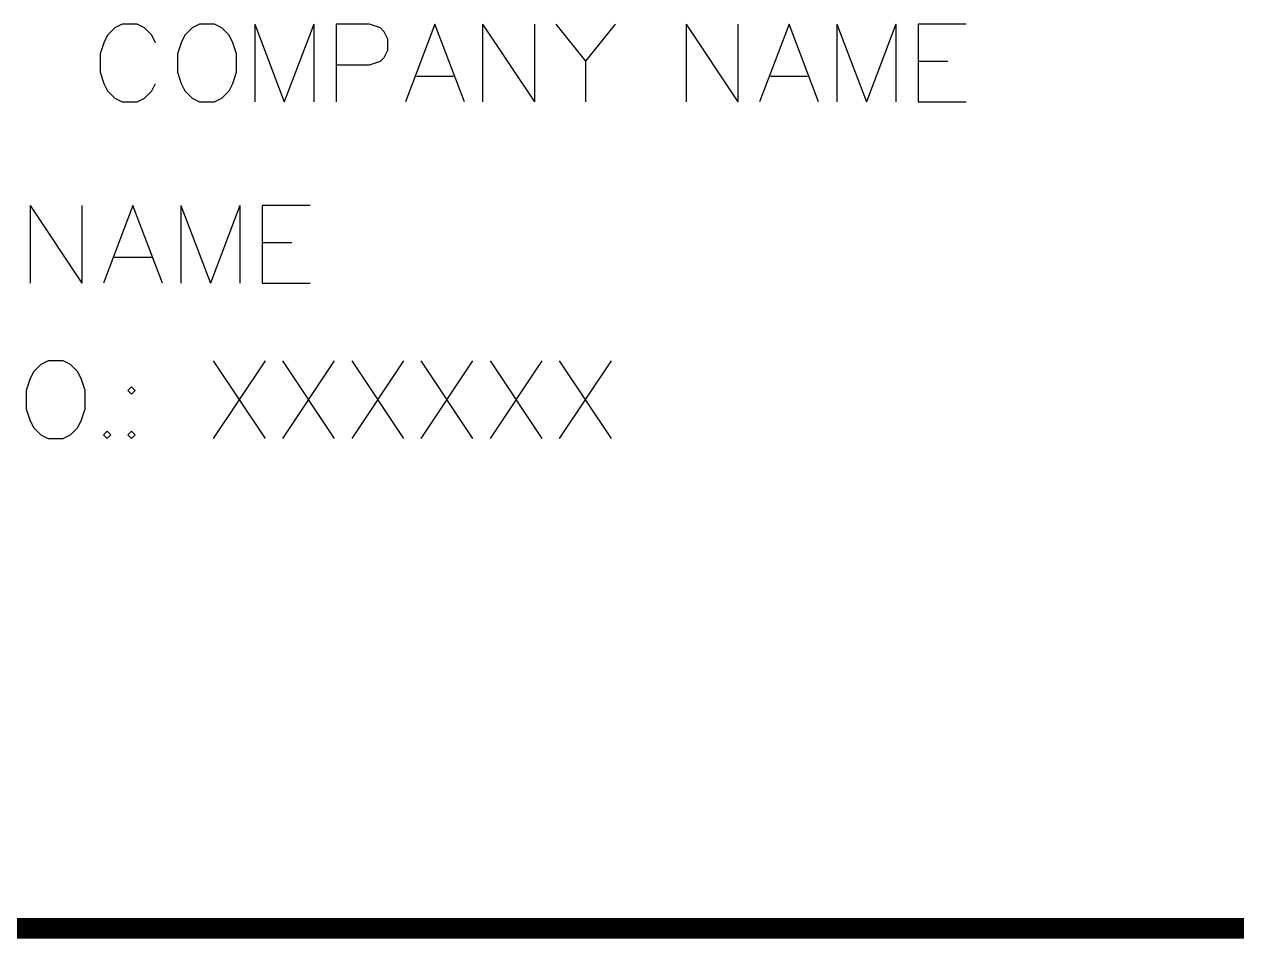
# Model space of a CAD drawing. Header units: millimetres. Extents: x 3.26 to 13.14, y 5.38 to 10.83.
# Drawn here: x 5.899 to 7.069, y 9.927 to 10.81 of the extents above; entities that cross this region are included whole.
import ezdxf

# ---------------------------------------------------------------- set-up
doc = ezdxf.new("R2010")
doc.units = ezdxf.units.MM
doc.header["$MEASUREMENT"] = 0
doc.layers.add('Mechanical1', color=6, linetype='Continuous')
doc.layers.add('TopOverlay', color=2, linetype='Continuous')

msp = doc.modelspace()

# ---------------------------------------------------------------- linework, layer by layer
at = {"layer": 'Mechanical1', "const_width": 0.02}
msp.add_lwpolyline([(4, 9.937), (10.299, 9.937)], dxfattribs=at)
at = {"layer": 'TopOverlay'}
for p, q in [((5.9863, 10.8064), (5.9791, 10.7993)), ((5.9934, 10.81), (5.9863, 10.8064)), ((6.0077, 10.81), (5.9934, 10.81)), ((6.0148, 10.8064), (6.0077, 10.81)), ((6.022, 10.7993), (6.0148, 10.8064)), ((6.0609, 10.8064), (6.0538, 10.7993)), ((6.0681, 10.81), (6.0609, 10.8064)), ((6.0823, 10.81), (6.0681, 10.81)), ((6.0895, 10.8064), (6.0823, 10.81)), ((6.0966, 10.7993), (6.0895, 10.8064)), ((6.1213, 10.81), (6.1213, 10.735)), ((6.1213, 10.81), (6.1498, 10.735)), ((6.1784, 10.81), (6.1498, 10.735)), ((6.1784, 10.81), (6.1784, 10.735)), ((6.2319, 10.81), (6.1998, 10.81)), ((6.1998, 10.81), (6.1998, 10.735)), ((6.2427, 10.8064), (6.2319, 10.81)), ((6.2462, 10.8028), (6.2427, 10.8064)), ((6.2498, 10.7957), (6.2462, 10.8028)), ((6.2951, 10.81), (6.2666, 10.735)), ((6.3237, 10.735), (6.2951, 10.81)), ((6.3412, 10.81), (6.3412, 10.735)), ((6.3412, 10.81), (6.3912, 10.735)), ((6.3912, 10.81), (6.3912, 10.735)), ((6.4119, 10.81), (6.4405, 10.7743)), ((6.469, 10.81), (6.4405, 10.7743)), ((6.5376, 10.81), (6.5376, 10.735)), ((6.5376, 10.81), (6.5876, 10.735)), ((6.5876, 10.81), (6.5876, 10.735)), ((6.6369, 10.81), (6.6083, 10.735)), ((6.6654, 10.735), (6.6369, 10.81)), ((6.6829, 10.81), (6.6829, 10.735)), ((6.6829, 10.81), (6.7115, 10.735)), ((6.7401, 10.81), (6.7115, 10.735)), ((6.7401, 10.81), (6.7401, 10.735)), ((6.8079, 10.81), (6.7615, 10.81)), ((6.7615, 10.81), (6.7615, 10.735)), ((5.9756, 10.7921), (5.972, 10.7814)), ((5.9791, 10.7993), (5.9756, 10.7921)), ((6.0256, 10.7921), (6.022, 10.7993)), ((6.0502, 10.7921), (6.0466, 10.7814)), ((6.0538, 10.7993), (6.0502, 10.7921)), ((6.1002, 10.7921), (6.0966, 10.7993)), ((6.1038, 10.7814), (6.1002, 10.7921)), ((6.2498, 10.785), (6.2498, 10.7957)), ((5.972, 10.7814), (5.972, 10.7636)), ((6.0466, 10.7814), (6.0466, 10.7636)), ((6.1038, 10.7636), (6.1038, 10.7814)), ((6.2427, 10.7743), (6.2462, 10.7778)), ((6.2462, 10.7778), (6.2498, 10.785)), ((6.1998, 10.7707), (6.2319, 10.7707)), ((6.2319, 10.7707), (6.2427, 10.7743)), ((6.4405, 10.7743), (6.4405, 10.735)), ((6.7615, 10.7743), (6.79, 10.7743)), ((5.972, 10.7636), (5.9756, 10.7529)), ((6.0466, 10.7636), (6.0502, 10.7529)), ((6.1002, 10.7529), (6.1038, 10.7636)), ((6.2773, 10.76), (6.313, 10.76)), ((6.619, 10.76), (6.6547, 10.76)), ((5.9756, 10.7529), (5.9791, 10.7457)), ((5.9791, 10.7457), (5.9863, 10.7386)), ((6.0148, 10.7386), (6.022, 10.7457)), ((6.022, 10.7457), (6.0256, 10.7529)), ((6.0502, 10.7529), (6.0538, 10.7457)), ((6.0538, 10.7457), (6.0609, 10.7386)), ((6.0895, 10.7386), (6.0966, 10.7457)), ((6.0966, 10.7457), (6.1002, 10.7529)), ((5.9863, 10.7386), (5.9934, 10.735)), ((5.9934, 10.735), (6.0077, 10.735)), ((6.0077, 10.735), (6.0148, 10.7386)), ((6.0609, 10.7386), (6.0681, 10.735)), ((6.0681, 10.735), (6.0823, 10.735)), ((6.0823, 10.735), (6.0895, 10.7386)), ((6.7615, 10.735), (6.8079, 10.735)), ((5.9045, 10.635), (5.9045, 10.56)), ((5.9045, 10.635), (5.9545, 10.56)), ((5.9545, 10.635), (5.9545, 10.56)), ((6.0037, 10.635), (5.9752, 10.56)), ((6.0323, 10.56), (6.0037, 10.635)), ((6.0498, 10.635), (6.0498, 10.56)), ((6.0498, 10.635), (6.0784, 10.56)), ((6.1069, 10.635), (6.0784, 10.56)), ((6.1069, 10.635), (6.1069, 10.56)), ((6.1748, 10.635), (6.1284, 10.635)), ((6.1284, 10.635), (6.1284, 10.56)), ((6.1284, 10.5993), (6.1569, 10.5993)), ((5.9859, 10.585), (6.0216, 10.585)), ((6.1284, 10.56), (6.1748, 10.56)), ((5.922, 10.485), (5.9148, 10.4814)), ((5.9363, 10.485), (5.922, 10.485)), ((5.9434, 10.4814), (5.9363, 10.485)), ((6.0812, 10.485), (6.1312, 10.41)), ((6.1312, 10.485), (6.0812, 10.41)), ((6.148, 10.485), (6.198, 10.41)), ((6.198, 10.485), (6.148, 10.41)), ((6.2148, 10.485), (6.2648, 10.41)), ((6.2648, 10.485), (6.2148, 10.41)), ((6.2815, 10.485), (6.3315, 10.41)), ((6.3315, 10.485), (6.2815, 10.41)), ((6.3483, 10.485), (6.3983, 10.41)), ((6.3983, 10.485), (6.3483, 10.41)), ((6.4151, 10.485), (6.4651, 10.41)), ((6.4651, 10.485), (6.4151, 10.41)), ((5.9077, 10.4743), (5.9041, 10.4671)), ((5.9148, 10.4814), (5.9077, 10.4743)), ((5.9505, 10.4743), (5.9434, 10.4814)), ((5.9541, 10.4671), (5.9505, 10.4743)), ((5.9041, 10.4671), (5.9006, 10.4564)), ((5.9577, 10.4564), (5.9541, 10.4671)), ((5.9006, 10.4564), (5.9006, 10.4386)), ((5.9577, 10.4386), (5.9577, 10.4564)), ((6.0023, 10.46), (5.9987, 10.4564)), ((5.9987, 10.4564), (6.0023, 10.4528)), ((6.0059, 10.4564), (6.0023, 10.46)), ((6.0023, 10.4528), (6.0059, 10.4564)), ((5.9006, 10.4386), (5.9041, 10.4279)), ((5.9541, 10.4279), (5.9577, 10.4386)), ((5.9041, 10.4279), (5.9077, 10.4207)), ((5.9505, 10.4207), (5.9541, 10.4279)), ((5.9077, 10.4207), (5.9148, 10.4136)), ((5.9434, 10.4136), (5.9505, 10.4207)), ((5.9788, 10.4171), (5.9752, 10.4136)), ((5.9823, 10.4136), (5.9788, 10.4171)), ((6.0023, 10.4171), (5.9987, 10.4136)), ((6.0059, 10.4136), (6.0023, 10.4171)), ((5.9148, 10.4136), (5.922, 10.41)), ((5.922, 10.41), (5.9363, 10.41)), ((5.9363, 10.41), (5.9434, 10.4136)), ((5.9752, 10.4136), (5.9788, 10.41)), ((5.9788, 10.41), (5.9823, 10.4136)), ((5.9987, 10.4136), (6.0023, 10.41)), ((6.0023, 10.41), (6.0059, 10.4136))]:
    msp.add_line(p, q, dxfattribs=at)

doc.saveas('drawing.dxf')
